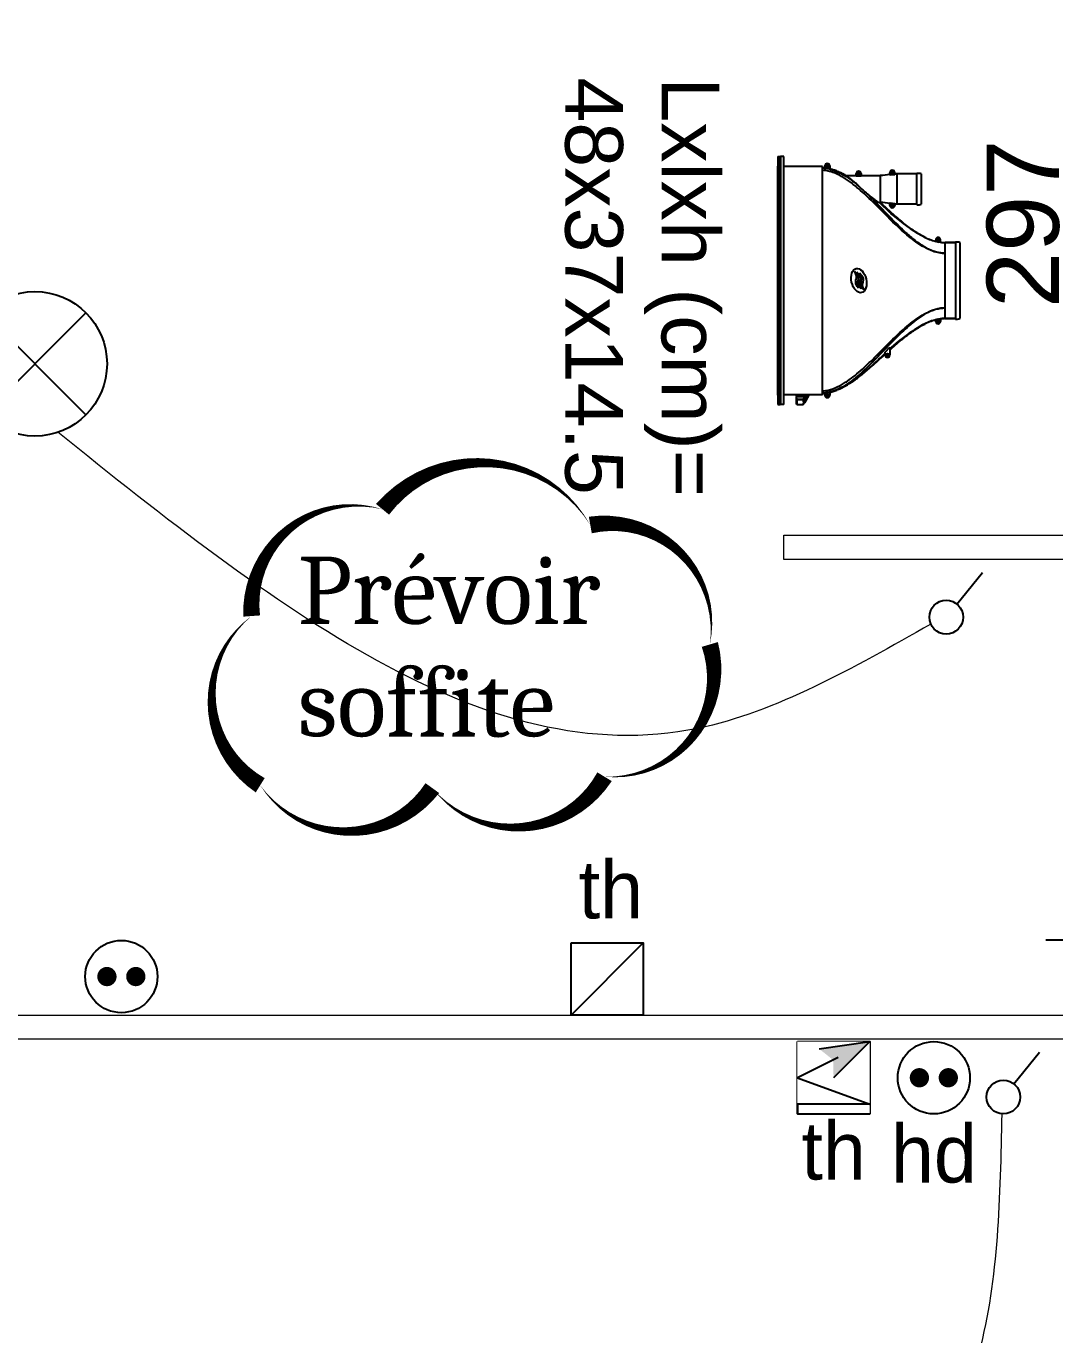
# Model space of a CAD drawing. Header units: millimetres. Extents: x 449410 to 506007, y -379864 to -318775.
# Drawn here: x 462847 to 464982, y -358564 to -355848 of the extents above; entities that cross this region are included whole.
import ezdxf

# ---------------------------------------------------------------- set-up
doc = ezdxf.new("R2010")
doc.units = ezdxf.units.MM
doc.set_wipeout_variables(frame=1)
doc.layers.add('_GAZELEC-BOITE INCORPO', color=36, linetype='Continuous', lineweight=18)
for name, color, linetype in [('prlm-CHAUFF', 30, 'Continuous'), ('prlm-ELEC-CFA', 181, 'Continuous'), ('prlm-ELEC-CFO', 201, 'Continuous'), ('prlm-MOD', 64, 'Continuous')]:
    doc.layers.add(name, color=color, linetype=linetype)
doc.layers.add('prlm-xpoly', color=7, linetype='Continuous', plot=False)
doc.styles.add('Arial', font='arial.ttf')
doc.styles.add('prlm-elec-cfa', font='comic.ttf', dxfattribs={"height": 12})
doc.styles.add('prlm-elec-cfo', font='comic.ttf', dxfattribs={"height": 12})
doc.styles.add('prlm-mod', font='cambriaz.ttf', dxfattribs={"height": 18})
doc.styles.get("Standard").update_dxf_attribs({"font": 'arial.ttf'})
doc.dimstyles.new('200', dxfattribs={"dimtxt": 150, "dimasz": 25, "dimexe": 50, "dimexo": 50, "dimgap": 20, "dimtad": 1, "dimdec": 0, "dimlfac": 0.1, "dimdsep": 46, "dimtxsty": 'Arial', "dimblk1": 'DOTBLANK', "dimblk2": 'DOTBLANK', "dimsah": 1, "dimcen": 25, "dimclrd": 5, "dimclre": 5, "dimadec": 0, "dimazin": 0, "dimtfac": 1, "dimtdec": 0, "dimtmove": 0, "dimatfit": 3, "dimldrblk": 'DOTBLANK', "dimfxl": 50, "dimtolj": 1, "dimtzin": 0, "dimarcsym": 0})

# ---------------------------------------------------------------- blocks, each defined once
blk = doc.blocks.new('xi.twintop')
at = {"layer": 'prlm-CHAUFF', "ltscale": 50}
for p, q in [((-8, 35.6), (8, 35.6)), ((-7.9, 36.5), (7.9, 36.5)), ((-7.9, 35.6), (-7.9, 33.5)), ((-7.9, 33.5), (-7.9, 35.6)), ((7.9, 35.6), (7.9, 33.5)), ((7.9, 33.5), (7.9, 35.6)), ((-5.67, 33.5), (-7.9, 33.5)), ((5.67, 33.5), (-5.67, 33.5)), ((7.9, 33.5), (5.67, 33.5)), ((-8.61, 31.95), (-8.61, 32.05)), ((-8.61, 32.05), (-8.51, 32.05)), ((-8.51, 31.95), (-8.61, 31.95)), ((-8.51, 32.16), (-8.41, 32.16)), ((-8.51, 32.05), (-8.51, 32.16)), ((-8.51, 31.84), (-8.51, 31.95)), ((-8.41, 31.84), (-8.51, 31.84)), ((-7.9, 32.5), (-8.46, 32.5)), ((-8.46, 31.5), (-8.16, 31.5)), ((-8.41, 32.16), (-8.41, 32.05)), ((-8.41, 32.05), (-8.3, 32.05)), ((-8.3, 31.95), (-8.41, 31.95)), ((-8.41, 31.95), (-8.41, 31.84)), ((-8.3, 32.05), (-8.3, 31.95)), ((-8.16, 31.5), (-7.95, 32.18)), ((-7.9, 32.5), (-7.95, 32.18)), ((7.95, 32.18), (7.9, 32.5)), ((7.9, 32.5), (8.46, 32.5)), ((8.16, 31.5), (7.95, 32.18)), ((8.46, 31.5), (8.16, 31.5)), ((8.3, 31.95), (8.3, 32.05)), ((8.3, 32.05), (8.41, 32.05)), ((8.41, 31.95), (8.3, 31.95)), ((8.41, 32.16), (8.51, 32.16)), ((8.41, 32.05), (8.41, 32.16)), ((8.41, 31.84), (8.41, 31.95)), ((8.51, 31.84), (8.41, 31.84)), ((8.51, 32.16), (8.51, 32.05)), ((8.51, 32.05), (8.61, 32.05)), ((8.61, 31.95), (8.51, 31.95)), ((8.51, 31.95), (8.51, 31.84)), ((8.61, 32.05), (8.61, 31.95)), ((-15.75, 27.6), (-22.25, 27.6)), ((-22.15, 28.5), (-15.85, 28.5)), ((-22.15, 27.6), (-22.15, 23.5)), ((-22.15, 27.6), (-22.15, 23.5)), ((-15.85, 27.6), (-15.85, 23.5)), ((-15.85, 27.6), (-15.85, 23.5)), ((-9.41, 28.48), (-9.41, 28.48)), ((9.12, 29.02), (9.09, 29.02)), ((9.41, 28.48), (9.38, 28.48)), ((-22.56, 22.55), (-22.45, 22.55)), ((-22.56, 22.45), (-22.56, 22.55)), ((-22.45, 22.45), (-22.56, 22.45)), ((-22.45, 22.66), (-22.35, 22.66)), ((-22.45, 22.55), (-22.45, 22.66)), ((-22.45, 22.34), (-22.45, 22.45)), ((-22.35, 22.34), (-22.45, 22.34)), ((-22.4, 23), (-21.97, 23)), ((-21.85, 22), (-22.4, 22)), ((-22.35, 22.66), (-22.35, 22.55)), ((-22.35, 22.55), (-22.24, 22.55)), ((-22.24, 22.45), (-22.35, 22.45)), ((-22.35, 22.45), (-22.35, 22.34)), ((-22.24, 22.55), (-22.24, 22.45)), ((-15.85, 23.5), (-22.15, 23.5)), ((-21.97, 23), (-21.85, 22.06)), ((-21.85, 22.06), (-21.85, 22)), ((-16.2, 19.84), (-14.13, 22)), ((-14.13, 22), (-16.2, 19.84)), ((-16.15, 22.06), (-16.03, 23)), ((-16.15, 22), (-16.15, 22.06)), ((-15.6, 22), (-16.15, 22)), ((-16.03, 23), (-15.6, 23)), ((-15.76, 22.45), (-15.76, 22.55)), ((-15.76, 22.55), (-15.65, 22.55)), ((-15.65, 22.45), (-15.76, 22.45)), ((-15.65, 22.66), (-15.55, 22.66)), ((-15.65, 22.55), (-15.65, 22.66)), ((-15.65, 22.34), (-15.65, 22.45)), ((-15.55, 22.34), (-15.65, 22.34)), ((-15.55, 22.66), (-15.55, 22.55)), ((-15.55, 22.55), (-15.44, 22.55)), ((-15.55, 22.45), (-15.55, 22.34)), ((-15.44, 22.45), (-15.55, 22.45)), ((-15.44, 22.55), (-15.44, 22.45)), ((14.83, 21), (13.83, 22)), ((13.83, 22), (15.44, 22)), ((-21.8, 20), (-16.2, 20)), ((-21.8, 16), (-21.8, 20)), ((-21.8, 16), (-21.8, 20)), ((-16.2, 19.84), (-16.2, 20)), ((-16.2, 19.84), (-16.2, 20)), ((15.44, 21), (14.83, 21)), ((15.28, 21.45), (15.28, 21.55)), ((15.28, 21.55), (15.39, 21.55)), ((15.39, 21.45), (15.28, 21.45)), ((15.39, 21.66), (15.49, 21.66)), ((15.39, 21.55), (15.39, 21.66)), ((15.39, 21.34), (15.39, 21.45)), ((15.49, 21.34), (15.39, 21.34)), ((15.49, 21.66), (15.49, 21.55)), ((15.49, 21.55), (15.6, 21.55)), ((15.49, 21.45), (15.49, 21.34)), ((15.6, 21.45), (15.49, 21.45)), ((15.6, 21.55), (15.6, 21.45)), ((-22.36, 15.45), (-22.36, 15.55)), ((-22.36, 15.55), (-22.25, 15.55)), ((-22.25, 15.45), (-22.36, 15.45)), ((-22.25, 15.66), (-22.15, 15.66)), ((-22.25, 15.55), (-22.25, 15.66)), ((-22.25, 15.34), (-22.25, 15.45)), ((-22.15, 15.34), (-22.25, 15.34)), ((-22.2, 16), (-21.65, 16)), ((-21.65, 15), (-22.2, 15)), ((-22.15, 15.66), (-22.15, 15.55)), ((-22.15, 15.55), (-22.04, 15.55)), ((-22.15, 15.45), (-22.15, 15.34)), ((-22.04, 15.45), (-22.15, 15.45)), ((-22.04, 15.55), (-22.04, 15.45)), ((-21.8, 12.88), (-21.8, 15)), ((-21.8, 12.88), (-21.8, 15)), ((-21.65, 16), (-21.65, 15)), ((-23.96, 8.95), (-23.96, 9.05)), ((-23.96, 9.05), (-23.85, 9.05)), ((-23.85, 8.95), (-23.96, 8.95)), ((-23.85, 9.16), (-23.75, 9.16)), ((-23.85, 9.05), (-23.85, 9.16)), ((-23.85, 8.84), (-23.85, 8.95)), ((-23.75, 8.84), (-23.85, 8.84)), ((-23.8, 9.5), (-23.19, 9.5)), ((-23.36, 8.5), (-23.8, 8.5)), ((-23.75, 9.16), (-23.75, 9.05)), ((-23.75, 9.05), (-23.64, 9.05)), ((-23.75, 8.95), (-23.75, 8.84)), ((-23.64, 8.95), (-23.75, 8.95)), ((-23.64, 9.05), (-23.64, 8.95)), ((-23.36, 8.42), (-23.36, 8.5)), ((23.19, 9.5), (23.8, 9.5)), ((23.36, 8.42), (23.36, 8.5)), ((23.8, 8.5), (23.36, 8.5)), ((23.64, 8.95), (23.64, 9.05)), ((23.64, 9.05), (23.75, 9.05)), ((23.75, 8.95), (23.64, 8.95)), ((23.75, 9.16), (23.85, 9.16)), ((23.75, 9.05), (23.75, 9.16)), ((23.75, 8.84), (23.75, 8.95)), ((23.85, 8.84), (23.75, 8.84)), ((23.85, 9.16), (23.85, 9.05)), ((23.85, 9.05), (23.96, 9.05)), ((23.85, 8.95), (23.85, 8.84)), ((23.96, 8.95), (23.85, 8.95)), ((23.96, 9.05), (23.96, 8.95)), ((23.7, 8), (-23.7, 8)), ((-23.7, 8), (-23.7, 0)), ((23.7, 8), (23.7, 0)), ((24.18, 4.47), (23.7, 4.81)), ((24.06, 4.42), (23.7, 4.66)), ((24.06, 2.6), (24.06, 4.42)), ((24.64, 4.04), (24.06, 4.42)), ((24.2, 4.46), (24.18, 4.47)), ((24.54, 4.24), (24.2, 4.46)), ((24.35, 4.85), (24.33, 4.89)), ((24.35, 4.36), (24.35, 4.85)), ((24.35, 4.85), (24.36, 4.85)), ((24.41, 4.79), (24.43, 4.83)), ((24.41, 4.79), (24.41, 4.32)), ((25.01, 4.43), (24.41, 4.79)), ((24.43, 4.83), (25.04, 4.47)), ((24.64, 4.04), (24.72, 4.01)), ((24.64, 2.6), (24.64, 4.04)), ((24.72, 4.01), (24.72, 2.65)), ((25.04, 4.47), (25.01, 4.43)), ((25.01, 4.25), (25.01, 4.43)), ((25.02, 4.42), (25.01, 4.43)), ((25.06, 4.46), (25.02, 4.42)), ((25.02, 4.42), (25.02, 4.25)), ((25.28, 4.25), (25.02, 4.42)), ((25.04, 4.47), (25.06, 4.46)), ((25.06, 4.46), (25.39, 4.24)), ((25.71, 2.65), (25.71, 4.01)), ((-25.75, 0), (-25.75, -0.73)), ((25.75, 0), (-25.75, 0)), ((23.7, 2.6), (24.06, 2.6)), ((23.7, 2.57), (23.73, 2.6)), ((23.79, 2.6), (23.88, 2.51)), ((23.88, 2.51), (23.97, 2.6)), ((24.04, 2.6), (24.13, 2.51)), ((24.64, 2.6), (24.06, 2.6)), ((24.13, 2.51), (24.22, 2.6)), ((24.18, 2.56), (24.24, 2.51)), ((24.24, 2.51), (24.3, 2.58)), ((24.28, 2.6), (24.37, 2.51)), ((24.37, 2.51), (24.46, 2.6)), ((24.42, 2.57), (24.48, 2.51)), ((24.48, 2.51), (24.56, 2.58)), ((24.54, 2.6), (24.63, 2.51)), ((24.63, 2.51), (24.72, 2.6)), ((24.72, 2.65), (24.64, 2.6)), ((24.64, 2.6), (24.64, 2.6)), ((25.66, 2.6), (24.64, 2.6)), ((24.7, 2.58), (24.77, 2.51)), ((24.72, 2.65), (25.71, 2.65)), ((24.73, 2.6), (24.82, 2.51)), ((24.77, 2.51), (24.79, 2.53)), ((24.82, 2.51), (24.91, 2.6)), ((24.9, 2.59), (24.98, 2.51)), ((24.98, 2.51), (25.07, 2.6)), ((25.02, 2.54), (25.05, 2.51)), ((25.05, 2.51), (25.09, 2.55)), ((25.06, 2.58), (25.13, 2.51)), ((25.13, 2.51), (25.22, 2.6)), ((25.19, 2.57), (25.25, 2.51)), ((25.25, 2.51), (25.34, 2.6)), ((25.27, 2.53), (25.29, 2.51)), ((25.29, 2.51), (25.32, 2.54)), ((25.31, 2.56), (25.36, 2.51)), ((25.36, 2.51), (25.45, 2.6)), ((25.4, 2.55), (25.44, 2.51)), ((25.44, 2.51), (25.53, 2.6)), ((25.48, 2.54), (25.51, 2.51)), ((25.51, 2.51), (25.6, 2.6)), ((25.53, 2.53), (25.55, 2.51)), ((25.55, 2.51), (25.64, 2.6)), ((25.71, 2.65), (25.66, 2.6)), ((25.66, 2.6), (25.66, 2.6)), ((25.75, 0), (25.75, -0.73)), ((-25.75, -0.81), (-25.75, -0.73)), ((-25.75, -0.73), (25.75, -0.73)), ((-25.75, -1.3), (-25.75, -0.81)), ((25.75, -0.81), (-25.75, -0.81)), ((-25.75, -1.3), (25.75, -1.3)), ((23.75, -0.99), (-23.75, -0.99)), ((-23.75, -1.06), (-23.75, -0.99)), ((-23.55, -0.99), (-23.75, -1.06)), ((-23.75, -1.06), (23.75, -1.06)), ((23.75, -1.11), (-23.75, -1.11)), ((-23.75, -1.16), (-23.75, -1.11)), ((-23.59, -1.11), (-23.75, -1.16)), ((-23.75, -1.16), (23.75, -1.16)), ((23.75, -1.2), (-23.75, -1.2)), ((-23.75, -1.23), (-23.75, -1.2)), ((-23.64, -1.2), (-23.75, -1.23)), ((-23.75, -1.23), (23.75, -1.23)), ((23.75, -1.26), (-23.75, -1.26)), ((-23.75, -1.28), (-23.75, -1.26)), ((-23.68, -1.26), (-23.75, -1.28)), ((-23.75, -1.28), (23.75, -1.28)), ((23.75, -1.29), (-23.75, -1.29)), ((-23.75, -1.3), (-23.75, -1.29)), ((-23.73, -1.29), (-23.75, -1.3)), ((-23.75, -1.3), (23.75, -1.3)), ((23.75, -1.06), (23.55, -0.99)), ((23.75, -1.16), (23.59, -1.11)), ((23.75, -1.23), (23.64, -1.2)), ((23.75, -1.28), (23.68, -1.26)), ((23.75, -1.3), (23.73, -1.29)), ((23.75, -0.99), (23.75, -1.06)), ((23.75, -1.11), (23.75, -1.16)), ((23.75, -1.2), (23.75, -1.23)), ((23.75, -1.26), (23.75, -1.28)), ((23.75, -1.29), (23.75, -1.3)), ((25.75, -0.73), (25.75, -0.81)), ((25.75, -1.3), (25.75, -0.81))]:
    blk.add_line(p, q, dxfattribs=at)
for centre, radius in [((-8.46, 32), 0.3), ((-8.46, 32), 0.25), ((8.46, 32), 0.3), ((8.46, 32), 0.25), ((-22.4, 22.5), 0.3), ((-22.4, 22.5), 0.25), ((-15.6, 22.5), 0.3), ((-15.6, 22.5), 0.25), ((15.44, 21.5), 0.3), ((15.44, 21.5), 0.25), ((-22.2, 15.5), 0.3), ((-22.2, 15.5), 0.25), ((-23.8, 9), 0.3), ((-23.8, 9), 0.25), ((23.8, 9), 0.3), ((23.8, 9), 0.25)]:
    blk.add_circle(centre, radius, dxfattribs=at)
for centre, radius, start, end in [((-6.01, 35.83), 2, 160.5755, 186.7441), ((-6.01, 35.83), 2, 160.5755, 186.7441), ((6.01, 35.83), 2, 353.2559, 19.4245), ((6.01, 35.83), 2, 353.2559, 19.4245), ((-15.67, 33.51), 7.77, 352.5456, 359.9423), ((-15.72, 33.51), 7.82, 352.5763, 359.9264), ((-15.07, 33.49), 7.17, 352.0923, 353.5448), ((-15.07, 33.49), 7.17, 353.9053, 0.1157), ((15.11, 33.49), 7.25, 179.9215, 187.8382), ((15.67, 33.51), 7.77, 180.0577, 187.4544), ((15.72, 33.51), 7.82, 180.0736, 187.4237), ((-19.51, 34.47), 11.74, 332.3321, 345.441), ((-19.16, 34.32), 11.35, 332.1374, 345.6929), ((-8.46, 32), 0.5, 90, 270), ((21.1, 34.98), 13.43, 192.9954, 216.0824), ((19.16, 34.32), 11.35, 194.4106, 207.8626), ((8.46, 32), 0.5, 270, 90), ((-20.26, 27.83), 2, 160.5755, 186.7441), ((-20.26, 27.83), 2, 160.5755, 186.7441), ((-17.74, 27.83), 2, 353.2559, 19.4245), ((-17.74, 27.83), 2, 353.2559, 19.4245), ((-43.13, 48.06), 39, 319.3887, 329.86), ((-43.13, 48.06), 39, 319.3887, 329.8601), ((-26.92, 38.17), 20.01, 331.0483, 332.7983), ((-26.92, 38.17), 20.01, 331.0482, 332.7982), ((26.92, 38.17), 20.01, 207.2018, 208.9518), ((43.13, 48.06), 39, 210.1399, 220.6113), ((43.13, 48.06), 39, 212.5506, 220.6113), ((-22.4, 22.5), 0.5, 90, 270), ((-15.6, 22.5), 0.5, 270, 90), ((-22.51, 30.1), 11.66, 315.9701, 320.4245), ((-22.76, 30.33), 11.99, 316.0326, 320.3619), ((22.51, 30.1), 11.66, 219.5755, 224.0299), ((22.76, 30.33), 11.99, 219.6381, 223.9674), ((15.44, 21.5), 0.5, 270, 90), ((-44.74, 40.05), 35.1, 315.7111, 319.5265), ((-22.2, 15.5), 0.5, 90, 270), ((-2.48, -0.77), 23.65, 136.4099, 144.7501), ((-23.8, 9), 0.5, 90, 270), ((-11.41, 6.64), 12.12, 163.7263, 166.3852), ((23.8, 9), 0.5, 270, 90), ((17.64, -7.23), 13.85, 61.9182, 64.0515), ((17.76, -6.88), 13.43, 62.115, 63.7632), ((18.29, -6.04), 12.5, 61.3177, 61.5903), ((24.75, 5.45), 0.703, 233.033, 242.9325), ((24.72, 5.11), 0.448, 214.6713, 225.4982), ((25.88, 4.92), 0.836, 234.1326, 239.2425), ((18.29, -6.04), 12.5, 53.7494, 55.0637)]:
    blk.add_arc(centre, radius, start, end, dxfattribs=at)
blk.add_ellipse((0, 15.55), major_axis=(2.49, 0.57), ratio=0.600775, dxfattribs=at)
for points, knots in [([(-5.67, 33.5), (-5.67, 33.33), (-5.68, 33.16), (-5.7, 32.82), (-5.72, 32.65), (-5.8, 32.15), (-5.87, 31.82), (-6.05, 31.16), (-6.16, 30.84), (-6.41, 30.21), (-6.55, 29.9), (-7, 29), (-7.34, 28.43), (-8.08, 27.34), (-8.47, 26.81), (-9.69, 25.27), (-10.57, 24.3), (-12.38, 22.39), (-13.32, 21.46), (-15.19, 19.6), (-16.12, 18.67), (-17.95, 16.77), (-18.84, 15.8), (-20.08, 14.27), (-20.47, 13.75), (-21.03, 12.94), (-21.21, 12.66), (-21.55, 12.09), (-21.72, 11.8), (-22.17, 10.91), (-22.43, 10.31), (-22.7, 9.36), (-22.77, 9.03), (-22.86, 8.47), (-22.88, 8.24), (-22.89, 8)], [0, 0, 0, 0, 0.015625, 0.015625, 0.03125, 0.03125, 0.0625, 0.0625, 0.09375, 0.09375, 0.125, 0.125, 0.1875, 0.1875, 0.25, 0.25, 0.375, 0.375, 0.5, 0.5, 0.625, 0.625, 0.75, 0.75, 0.8125, 0.8125, 0.84375, 0.84375, 0.875, 0.875, 0.9375, 0.9375, 0.96875, 0.96875, 0.9907189, 0.9907189, 0.9907189, 0.9907189]), ([(-18.04, 17.26), (-16.85, 18.51), (-15.59, 19.7), (-13.1, 22.1), (-11.85, 23.3), (-10.07, 25.17), (-9.49, 25.81), (-8.39, 27.13), (-7.87, 27.82), (-7.16, 28.91), (-6.93, 29.29), (-6.52, 30.07), (-6.33, 30.48), (-6.02, 31.31), (-5.89, 31.74), (-5.76, 32.39), (-5.73, 32.61), (-5.69, 32.95), (-5.69, 33.06), (-5.67, 33.28), (-5.67, 33.39), (-5.67, 33.5)], [0, 0, 0, 0, 0.25, 0.25, 0.5, 0.5, 0.625, 0.625, 0.75, 0.75, 0.8125, 0.8125, 0.875, 0.875, 0.9375, 0.9375, 0.96875, 0.96875, 0.984375, 0.984375, 1, 1, 1, 1]), ([(5.67, 33.5), (5.67, 33.33), (5.68, 33.16), (5.71, 32.81), (5.73, 32.64), (5.81, 32.14), (5.88, 31.8), (6.08, 31.14), (6.2, 30.82), (6.47, 30.19), (6.62, 29.88), (7.1, 28.98), (7.46, 28.42), (8.23, 27.34), (8.65, 26.82), (9.93, 25.3), (10.84, 24.34), (12.72, 22.46), (13.69, 21.54), (15.61, 19.69), (16.57, 18.77), (18.43, 16.87), (19.34, 15.9), (20.59, 14.36), (20.99, 13.83), (21.55, 13), (21.73, 12.72), (22.07, 12.15), (22.24, 11.85), (22.69, 10.95), (22.94, 10.33), (23.21, 9.37), (23.28, 9.05), (23.36, 8.48), (23.38, 8.24), (23.39, 8)], [0, 0, 0, 0, 0.015625, 0.015625, 0.03125, 0.03125, 0.0625, 0.0625, 0.09375, 0.09375, 0.125, 0.125, 0.1875, 0.1875, 0.25, 0.25, 0.375, 0.375, 0.5, 0.5, 0.625, 0.625, 0.75, 0.75, 0.8125, 0.8125, 0.84375, 0.84375, 0.875, 0.875, 0.9375, 0.9375, 0.96875, 0.96875, 0.9908046, 0.9908046, 0.9908046, 0.9908046]), ([(22.89, 8), (22.88, 8.24), (22.86, 8.47), (22.77, 9.03), (22.7, 9.36), (22.43, 10.31), (22.17, 10.91), (21.72, 11.8), (21.55, 12.09), (21.21, 12.66), (21.03, 12.94), (20.47, 13.75), (20.08, 14.27), (18.84, 15.8), (17.95, 16.77), (16.12, 18.67), (15.18, 19.6), (13.32, 21.46), (12.38, 22.39), (10.57, 24.3), (9.69, 25.27), (8.47, 26.81), (8.08, 27.34), (7.34, 28.43), (7, 29), (6.55, 29.9), (6.41, 30.21), (6.16, 30.84), (6.05, 31.16), (5.87, 31.82), (5.79, 32.15), (5.72, 32.65), (5.7, 32.82), (5.68, 33.16), (5.67, 33.33), (5.67, 33.5)], [0.0092808, 0.0092808, 0.0092808, 0.0092808, 0.03125, 0.03125, 0.0625, 0.0625, 0.125, 0.125, 0.15625, 0.15625, 0.1875, 0.1875, 0.25, 0.25, 0.375, 0.375, 0.5, 0.5, 0.625, 0.625, 0.75, 0.75, 0.8125, 0.8125, 0.875, 0.875, 0.90625, 0.90625, 0.9375, 0.9375, 0.96875, 0.96875, 0.984375, 0.984375, 1, 1, 1, 1]), ([(-8.9, 29.46), (-9.06, 29.12), (-9.43, 28.41), (-10.08, 27.35), (-10.83, 26.27), (-11.65, 25.18), (-12.54, 24.1), (-13.65, 22.81), (-14.86, 21.46), (-15.81, 20.43), (-16.2, 20)], [0.1568082, 0.1568082, 0.1568082, 0.1568082, 0.2305418, 0.3149874, 0.4025619, 0.4929385, 0.5856877, 0.6803551, 0.8317746, 0.9509578, 0.9509578, 0.9509578, 0.9509578]), ([(14.38, 22), (14.06, 22.36), (13.37, 23.14), (12.33, 24.35), (11.38, 25.54), (10.58, 26.62), (9.93, 27.59), (9.37, 28.52), (9.05, 29.15), (8.91, 29.44)], [0.5730592, 0.5730592, 0.5730592, 0.5730592, 0.626259, 0.6884084, 0.7489718, 0.7930827, 0.8358988, 0.8773199, 0.9123747, 0.9123747, 0.9123747, 0.9123747]), ([(-18.04, 17.26), (-17.81, 17.52), (-17.58, 17.79), (-17.17, 18.3), (-16.98, 18.55), (-16.64, 19.03), (-16.49, 19.25), (-16.32, 19.53), (-16.28, 19.62), (-16.22, 19.76), (-16.2, 19.81), (-16.2, 19.84)], [0, 0, 0, 0, 0.25, 0.25, 0.5, 0.5, 0.75, 0.75, 0.875, 0.875, 1, 1, 1, 1]), ([(23.19, 9.5), (23.12, 9.79), (23.04, 10.07), (22.86, 10.64), (22.75, 10.92), (22.41, 11.74), (22.14, 12.27), (21.56, 13.3), (21.24, 13.8), (20.57, 14.77), (20.21, 15.25), (19.11, 16.65), (18.33, 17.54), (16.73, 19.29), (15.91, 20.15), (15.09, 21)], [0, 0, 0, 0, 0.0625, 0.0625, 0.125, 0.125, 0.25, 0.25, 0.375, 0.375, 0.5, 0.5, 0.75, 0.75, 1, 1, 1, 1]), ([(21.4, 13.55), (21.3, 13.71), (20.98, 14.2), (20.41, 15.02), (19.67, 15.99), (18.88, 16.96), (17.95, 18.04), (16.9, 19.22), (15.98, 20.24), (15.44, 20.84), (15.29, 21)], [0.1694223, 0.1694223, 0.1694223, 0.1694223, 0.1906001, 0.2339285, 0.2787061, 0.3247019, 0.3716424, 0.4351709, 0.4991397, 0.523565, 0.523565, 0.523565, 0.523565]), ([(-1.63, 15.67), (-0.9, 16.39), (-0.53, 16.49), (-0.14, 16.44), (0.47, 16.38), (1.12, 15.98), (1.85, 16.55)], [0, 0, 0, 0, 0.389075, 0.389075, 0.389075, 1, 1, 1, 1]), ([(-23.39, 8), (-23.38, 8.28), (-23.35, 8.55), (-23.25, 9.19), (-23.16, 9.55), (-22.84, 10.61), (-22.54, 11.29), (-21.83, 12.6), (-21.42, 13.22), (-20.56, 14.41), (-20.09, 14.98), (-19.62, 15.54)], [0.0331631, 0.0331631, 0.0331631, 0.0331631, 0.125, 0.125, 0.25, 0.25, 0.5, 0.5, 0.75, 0.75, 1, 1, 1, 1]), ([(-1.94, 14.63), (-1.21, 15.35), (-0.84, 15.44), (-0.45, 15.4), (0.16, 15.33), (0.81, 14.93), (1.54, 15.51)], [0, 0, 0, 0, 0.389075, 0.389075, 0.389075, 1, 1, 1, 1]), ([(-23.19, 9.5), (-23.12, 9.8), (-23.04, 10.09), (-22.9, 10.53), (-22.84, 10.67), (-22.74, 10.96), (-22.68, 11.1), (-22.5, 11.53), (-22.37, 11.8), (-22.1, 12.35), (-21.95, 12.61), (-21.8, 12.88)], [0, 0, 0, 0, 0.25, 0.25, 0.375, 0.375, 0.5, 0.5, 0.75, 0.75, 1, 1, 1, 1]), ([(-21.8, 12.88), (-21.96, 12.6), (-22.11, 12.32), (-22.4, 11.74), (-22.54, 11.45), (-22.78, 10.85), (-22.89, 10.55), (-23.01, 10.17), (-23.03, 10.1), (-23.05, 10.03)], [0, 0, 0, 0, 0.25, 0.25, 0.5, 0.5, 0.75, 0.75, 0.8062429, 0.8062429, 0.8062429, 0.8062429]), ([(24.24, 4.96), (24.23, 4.96), (24.23, 4.96), (24.22, 4.97), (24.2, 4.97), (24.19, 4.97), (24.18, 4.98), (24.16, 4.98), (24.15, 4.98), (24.13, 4.99), (24.11, 4.99), (24.09, 4.99), (24.08, 4.99), (24.05, 4.99), (24.02, 4.99), (23.98, 4.99), (23.93, 4.98), (23.89, 4.98), (23.84, 4.97), (23.78, 4.96), (23.74, 4.95), (23.71, 4.95), (23.7, 4.94)], [0.1059402, 0.1059402, 0.1059402, 0.1059402, 0.1359504, 0.1694868, 0.202886, 0.2361704, 0.2693627, 0.3024859, 0.3355633, 0.3686184, 0.401675, 0.434757, 0.4678887, 0.5010941, 0.5629781, 0.6246926, 0.6863942, 0.7482374, 0.8103737, 0.8729511, 0.9361135, 0.9654522, 0.9654522, 0.9654522, 0.9654522]), ([(23.7, 4.91), (23.71, 4.91), (23.72, 4.91), (23.74, 4.92), (23.78, 4.92), (23.81, 4.93), (23.83, 4.93), (23.86, 4.94), (23.89, 4.94), (23.92, 4.95), (23.94, 4.95), (23.97, 4.95), (23.99, 4.96), (24.02, 4.96), (24.04, 4.96), (24.06, 4.96), (24.08, 4.96), (24.11, 4.96), (24.14, 4.96), (24.18, 4.96), (24.21, 4.95), (24.24, 4.95), (24.26, 4.94), (24.28, 4.93), (24.3, 4.92), (24.32, 4.91), (24.33, 4.9), (24.33, 4.89)], [0.053874, 0.053874, 0.053874, 0.053874, 0.0607104, 0.0907643, 0.1206402, 0.1503557, 0.1799287, 0.2093776, 0.238721, 0.2679778, 0.2971672, 0.3263086, 0.3554219, 0.3845269, 0.4136437, 0.4427926, 0.4719939, 0.5012681, 0.5562327, 0.6110034, 0.6657154, 0.7205017, 0.7754929, 0.8308166, 0.8865967, 0.9429527, 1, 1, 1, 1]), ([(24.35, 4.85), (24.35, 4.86), (24.35, 4.86), (24.34, 4.87), (24.33, 4.88), (24.32, 4.88), (24.31, 4.89), (24.3, 4.89), (24.29, 4.9), (24.28, 4.9), (24.26, 4.91), (24.25, 4.91), (24.23, 4.91), (24.22, 4.92), (24.2, 4.92), (24.18, 4.92), (24.17, 4.92), (24.15, 4.92), (24.12, 4.92), (24.09, 4.92), (24.05, 4.92), (24, 4.92), (23.95, 4.91), (23.9, 4.9), (23.85, 4.89), (23.79, 4.88), (23.74, 4.87), (23.71, 4.86), (23.7, 4.86)], [0, 0, 0, 0, 0.0300773, 0.0600539, 0.0899314, 0.1197114, 0.1493956, 0.1789856, 0.2084831, 0.2378898, 0.2672073, 0.2964374, 0.3255817, 0.3546421, 0.3836203, 0.4125181, 0.4413372, 0.4700795, 0.4987468, 0.5532579, 0.6080368, 0.6630958, 0.7184471, 0.7741027, 0.8300742, 0.8863734, 0.9430116, 0.9677174, 0.9677174, 0.9677174, 0.9677174]), ([(24.65, 4.2), (24.65, 4.2), (24.64, 4.2), (24.64, 4.2), (24.63, 4.2), (24.63, 4.2), (24.62, 4.2), (24.61, 4.21), (24.6, 4.21), (24.59, 4.21), (24.58, 4.22), (24.55, 4.23), (24.54, 4.24), (24.54, 4.24)], [0, 0, 0, 0, 0.061789, 0.122374, 0.182441, 0.242697, 0.303842, 0.366548, 0.43144, 0.49908, 0.668346, 0.832646, 1, 1, 1, 1]), ([(25.45, 4.21), (25.44, 4.21), (25.44, 4.22), (25.43, 4.22), (25.41, 4.23), (25.4, 4.23), (25.39, 4.24), (25.37, 4.24), (25.36, 4.25), (25.34, 4.25), (25.32, 4.25), (25.3, 4.26), (25.29, 4.26), (25.27, 4.26), (25.24, 4.26), (25.22, 4.26), (25.2, 4.26), (25.17, 4.26), (25.13, 4.26), (25.08, 4.26), (25.03, 4.26), (24.97, 4.25), (24.91, 4.24), (24.85, 4.24), (24.79, 4.23), (24.72, 4.21), (24.67, 4.21), (24.65, 4.2)], [0.0304712, 0.0304712, 0.0304712, 0.0304712, 0.0599457, 0.0897682, 0.1195016, 0.1491541, 0.1787343, 0.2082505, 0.2377114, 0.2671256, 0.2965018, 0.3258487, 0.355175, 0.3844897, 0.4138015, 0.4431194, 0.4724522, 0.5018089, 0.5568669, 0.611863, 0.6668562, 0.7219052, 0.7770682, 0.8324028, 0.8879658, 0.9438132, 1, 1, 1, 1]), ([(25.71, 4.01), (25.69, 4.04), (25.65, 4.06), (25.55, 4.09), (25.48, 4.1), (25.35, 4.1), (25.31, 4.1), (25.21, 4.09), (25.16, 4.09), (24.98, 4.06), (24.86, 4.04), (24.72, 4.01)], [0, 0, 0, 0, 0.25, 0.25, 0.5, 0.5, 0.625, 0.625, 0.75, 0.75, 1, 1, 1, 1])]:
    blk.add_open_spline(points, degree=3, knots=knots, dxfattribs=at)
for points in [[(-22.15, 23.5), (-22.15, 23.33), (-22.14, 23.17), (-22.13, 23)], [(-22.15, 23.5), (-22.15, 23.33), (-22.14, 23.17), (-22.13, 23)], [(-22.01, 22), (-21.91, 21.33), (-21.8, 20.67), (-21.8, 20)], [(-22.01, 22), (-21.91, 21.33), (-21.8, 20.67), (-21.8, 20)], [(-15.99, 22), (-16.09, 21.33), (-16.2, 20.67), (-16.2, 20)], [(-15.99, 22), (-16.09, 21.33), (-16.2, 20.67), (-16.2, 20)], [(-15.85, 23.5), (-15.85, 23.33), (-15.86, 23.17), (-15.87, 23)], [(-15.85, 23.5), (-15.85, 23.33), (-15.86, 23.17), (-15.87, 23)], [(1.85, 16.55), (1.03, 15.62), (0.38, 16.02), (-0.23, 16.09)], [(-0.55, 15.04), (-0.94, 15.09), (-1.32, 14.99), (-1.94, 14.63)], [(-1.78, 15.16), (-1.06, 15.88), (-0.68, 15.97), (-0.29, 15.93)], [(-0.39, 15.58), (-0.78, 15.62), (-1.16, 15.52), (-1.78, 15.16)], [(-0.23, 16.09), (-0.63, 16.13), (-1.01, 16.03), (-1.63, 15.67)], [(1.54, 15.51), (0.72, 14.57), (0.07, 14.98), (-0.55, 15.04)], [(1.7, 16.04), (0.88, 15.1), (0.23, 15.51), (-0.39, 15.58)], [(-0.29, 15.93), (0.32, 15.87), (0.96, 15.47), (1.7, 16.04)], [(-23.19, 9.5), (-23.26, 9.17), (-23.32, 8.84), (-23.36, 8.5)], [(23.36, 8.5), (23.32, 8.84), (23.26, 9.17), (23.19, 9.5)]]:
    blk.add_open_spline(points, degree=3, dxfattribs=at)
at = {"layer": 'prlm-CHAUFF', "ltscale": 50, "insert": (-42.19, -13.41), "char_height": 12, "width": 139.7925, "attachment_point": 1}
blk.add_mtext('Lxlxh (cm)= 48x37x14.5', dxfattribs=at)
blk = doc.blocks.new('xi.th-ch')
at = {"layer": 'prlm-CHAUFF', "color": 0, "linetype": 'ByBlock', "lineweight": -2, "flags": 128}
blk.add_lwpolyline([(-7.5, 7.5), (7.5, 7.5), (7.5, -7.5), (-7.5, -7.5)], close=True, dxfattribs=at)
at = {"layer": 'prlm-CHAUFF', "color": 0}
blk.add_lwpolyline([(-7.5, -7.5), (7.5, 7.5)], dxfattribs=at)
blk = doc.blocks.new('xi.txt-soffite')
at = {"layer": 'prlm-MOD'}
blk.add_lwpolyline([(17.6, 9.82, 0, 3.5, 0.520567), (-9.58, -12.33, 0, 3.5, 0.520567), (-9.58, -12.33, 0, 3.5, 0.520567), (-7.8, -47.46, 0, 3.5, 0.520567), (-7.8, -47.46, 0, 3.5, 0.520567), (27.94, -48.05, 0, 3.5, 0.520567), (27.94, -48.05, 0, 3.5, 0.520567), (63.69, -45.69, 0, 3.5, 0.520567), (63.69, -45.69, 0, 3.5, 0.520567), (85.55, -18.23, 0, 3.5, 0.520567), (85.55, -18.23, 0, 3.5, 0.520567), (60.73, 6.57, 0, 3.5, 0.520567), (60.73, 6.57, 0, 3.5, 0.520567)], format="xyseb", close=True, dxfattribs=at)
at = {"layer": 'prlm-MOD', "insert": (0, 0), "char_height": 14, "width": 1.3263, "attachment_point": 1, "style": 'prlm-mod'}
blk.add_mtext('Prévoir\\Psoffite', dxfattribs=at)
blk = doc.blocks.new('xi.TH')
at = {"color": 0, "lineweight": 5}
blk.add_wipeout([(-7.5, -7.5), (7.5, -7.5), (7.5, 7.5), (-7.5, 7.5)], dxfattribs=at).dxf.layer = 'prlm-ELEC-CFA'
at = {"layer": 'prlm-ELEC-CFA', "lineweight": 5}
blk.add_hatch(color=0, dxfattribs=at).paths.add_polyline_path([(-3, 6), (-0.1, 3.7), (0, 0), (7.5, 7.5)])
at = {"layer": 'prlm-ELEC-CFA', "color": 0}
for points in [[(-3, 6), (7.5, 7.5), (0, 0)], [(0.95, 4.23), (-7.5, 0), (7.5, -5.5), (-7.5, -5.5), (-7.5, -7.5), (7.5, -7.5)]]:
    blk.add_lwpolyline(points, dxfattribs=at)
blk = doc.blocks.new('xi.PCHD')
at = {"color": 0, "lineweight": 5}
blk.add_wipeout([(-7.5, -7.5), (7.5, -7.5), (7.5, 7.5), (-7.5, 7.5)], dxfattribs=at).dxf.layer = 'prlm-ELEC-CFO'
at = {"layer": 'prlm-ELEC-CFO', "color": 0, "linetype": 'ByBlock', "lineweight": 5, "const_width": 2}
for points in [[(-4, 0, 1), (-2, 0, 1)], [(2, 0, 1), (4, 0, 1)]]:
    blk.add_lwpolyline(points, format="xyb", close=True, dxfattribs=at)
at = {"layer": 'prlm-ELEC-CFO', "color": 0, "linetype": 'ByBlock', "lineweight": -2}
blk.add_circle((0, 0), 7.5, dxfattribs=at)
blk = doc.blocks.new('xi.SA')
at = {"layer": 'prlm-ELEC-CFO', "color": 0}
blk.add_lwpolyline([(0.2, -1.28), (5.5, 5.28)], dxfattribs=at)
blk.add_circle((-2, -4), 3.5, dxfattribs=at)
blk = doc.blocks.new('xi.PC')
at = {"color": 0, "lineweight": 5}
blk.add_wipeout([(-7.5, -7.5), (7.5, -7.5), (7.5, 7.5), (-7.5, 7.5)], dxfattribs=at).dxf.layer = 'prlm-ELEC-CFO'
at = {"layer": 'prlm-ELEC-CFO', "color": 0, "linetype": 'ByBlock', "lineweight": 5, "const_width": 2}
for points in [[(-4, 0, 1), (-2, 0, 1)], [(2, 0, 1), (4, 0, 1)]]:
    blk.add_lwpolyline(points, format="xyb", close=True, dxfattribs=at)
at = {"layer": 'prlm-ELEC-CFO', "color": 0, "linetype": 'ByBlock', "lineweight": -2}
blk.add_circle((0, 0), 7.5, dxfattribs=at)
blk = doc.blocks.new('xi.PTCE')
at = {"layer": 'prlm-ELEC-CFO', "color": 0}
for points in [[(-10.61, 10.61), (10.61, -10.61)], [(10.61, 10.61), (-10.61, -10.61)]]:
    blk.add_lwpolyline(points, dxfattribs=at)
at = {"layer": 'prlm-ELEC-CFO', "color": 0, "linetype": 'ByBlock'}
blk.add_circle((0, 0), 15, dxfattribs=at)
blk = doc.blocks.new('_DOTBLANK')
at = {"color": 0, "linetype": 'ByBlock'}
blk.add_line((-0.5, 0), (-1, 0), dxfattribs=at)
blk.add_circle((0, 0), 0.5, dxfattribs=at)
blk = doc.blocks.new('*D133')
at = {"layer": '_GAZELEC-BOITE INCORPO', "color": 5, "lineweight": -2, "transparency": 16777216}
for p, q in [((466967.1, -354771.2), (464963.4, -354771.2)), ((465013.4, -354796.2), (465013.4, -357720.3)), ((467767.6, -357745.3), (464963.4, -357745.3))]:
    blk.add_line(p, q, dxfattribs=at)
at = {"layer": '_GAZELEC-BOITE INCORPO', "color": 5, "lineweight": -2, "transparency": 16777216, "xscale": 25, "yscale": 25, "zscale": 25}
for p, rotation in [((465013.4, -354771.2), 90), ((465013.4, -357745.3), 270)]:
    blk.add_blockref('_DOTBLANK', p, dxfattribs=dict(at, rotation=rotation))
at = {"layer": '_GAZELEC-BOITE INCORPO', "color": 0, "transparency": 16777216, "insert": (464916.8, -356258.2), "char_height": 150, "attachment_point": 5, "rotation": 90, "style": 'Arial'}
blk.add_mtext('\\A1;297', dxfattribs=at)

msp = doc.modelspace()

# ---------------------------------------------------------------- linework, layer by layer
at = {"layer": 'prlm-ELEC-CFO', "lineweight": 13}
msp.add_spline([(464724.86, -357089.06), (464241.387, -357305.639), (462912.246, -356691.051)], degree=3, dxfattribs=at)
at = {"layer": 'prlm-xpoly', "lineweight": 0}
for points in [[(460982.8, -355349.79), (460982.878, -357900.737), (465090.608, -357900.737), (465088.66, -356954.752), (464419.92, -356954.752), (464419.92, -356904.752), (465090.609, -356904.752), (465090.609, -355349.791)], [(460982.799, -363114.781), (466379.678, -363114.782), (466379.678, -360654.532), (465755.513, -360654.532), (465755.53, -359889.818), (466379.678, -359889.818), (466379.678, -357950.786), (460982.878, -357950.737)]]:
    msp.add_lwpolyline(points, close=True, dxfattribs=at)

# ---------------------------------------------------------------- block references
at = {"layer": 'prlm-CHAUFF', "xscale": 10, "yscale": 10, "zscale": 10, "rotation": 270.0000553684299}
msp.add_blockref('xi.twintop', (464419.921, -356376.106), dxfattribs=at)
at = {"layer": 'prlm-CHAUFF', "xscale": 10, "yscale": 10, "zscale": 10}
for p in [(464052.87, -357825.737), (464522.983, -358030.769)]:
    msp.add_blockref('xi.th-ch', p, dxfattribs=at)
at = {"layer": 'prlm-ELEC-CFO', "xscale": 10, "yscale": 10, "zscale": 10}
for name, p in [('xi.PTCE', (462864.607, -356548.817)), ('xi.SA', (464776.801, -357034.752))]:
    msp.add_blockref(name, p, dxfattribs=at)
at = {"layer": 'prlm-MOD', "xscale": 10, "yscale": 10, "zscale": 10}
msp.add_blockref('xi.txt-soffite', (463410.577, -356949.082), dxfattribs=at)

# ---------------------------------------------------------------- dimensions: what is measured, and where the dimension line sits
at = {"layer": '_GAZELEC-BOITE INCORPO'}
dim = msp.add_linear_dim(base=(465013.356, -357745.288), p1=(467017.142, -354771.15), p2=(467817.602, -357745.288), angle=90, dimstyle='200', dxfattribs=at)
dim.commit()
dim.dimension.update_dxf_attribs({"geometry": '*D133', "text_midpoint": (464916.77, -356258.219)})

# ---------------------------------------------------------------- next in the draw order: block references
at = {"layer": 'prlm-ELEC-CFO', "xscale": 10, "yscale": 10, "zscale": 10}
msp.add_blockref('xi.PC', (463044.353, -357820.737), dxfattribs=at)

# ---------------------------------------------------------------- next in the draw order: texts
at = {"layer": 'prlm-CHAUFF', "lineweight": 20, "char_height": 120, "attachment_point": 5, "line_spacing_factor": 0.8, "style": 'prlm-elec-cfa', "bg_fill": 3, "box_fill_scale": 1.1, "bg_fill_color": 256, "bg_fill_transparency": 0}
for insert in [(464060.598, -357640.842), (464522.982, -358182.855)]:
    msp.add_mtext('th', dxfattribs=dict(at, insert=insert))
at = {"layer": 'prlm-ELEC-CFO', "lineweight": 20, "insert": (464731.151, -358189.092), "char_height": 120, "attachment_point": 5, "line_spacing_factor": 0.8, "style": 'prlm-elec-cfo', "bg_fill": 3, "box_fill_scale": 1.1, "bg_fill_color": 256, "bg_fill_transparency": 0}
msp.add_mtext('hd', dxfattribs=at)

# ---------------------------------------------------------------- next in the draw order: block references
at = {"layer": 'prlm-ELEC-CFO', "xscale": 10, "yscale": 10, "zscale": 10}
for name, p in [('xi.PCHD', (464731.153, -358030.771)), ('xi.SA', (464895.456, -358030.773))]:
    msp.add_blockref(name, p, dxfattribs=at)

# ---------------------------------------------------------------- next in the draw order: texts
at = {"layer": 'prlm-ELEC-CFA', "lineweight": 20, "insert": (464522.982, -358182.855), "char_height": 120, "attachment_point": 5, "line_spacing_factor": 0.8, "style": 'prlm-elec-cfa', "bg_fill": 3, "box_fill_scale": 1.1, "bg_fill_color": 256, "bg_fill_transparency": 0}
msp.add_mtext('th', dxfattribs=at)

# ---------------------------------------------------------------- next in the draw order: block references
at = {"layer": 'prlm-ELEC-CFA', "xscale": 10, "yscale": 10, "zscale": 10}
msp.add_blockref('xi.TH', (464522.983, -358030.769), dxfattribs=at)

# ---------------------------------------------------------------- next in the draw order: linework, layer by layer
at = {"layer": 'prlm-ELEC-CFO', "lineweight": 13}
msp.add_spline([(464872.116, -358105.613), (464824.676, -358600.482), (463299.858, -359704.769)], degree=3, dxfattribs=at)

doc.saveas('drawing.dxf')
